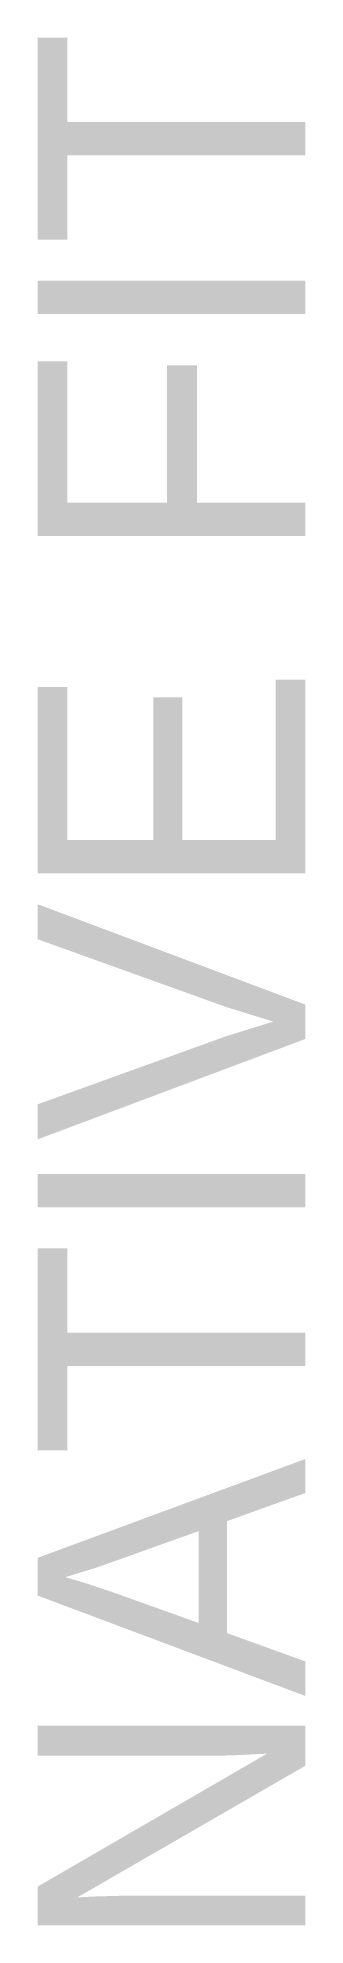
# Model space of a CAD drawing. Extents: x 55 to 60, y 20.5 to 55.9.
import ezdxf

# ---------------------------------------------------------------- set-up
doc = ezdxf.new("R2010")
doc.units = 0

msp = doc.modelspace()

# ---------------------------------------------------------------- texts
msp.add_text('NATIVE FIT', height=5, rotation=90).set_placement((60, 20))

doc.saveas('drawing.dxf')
